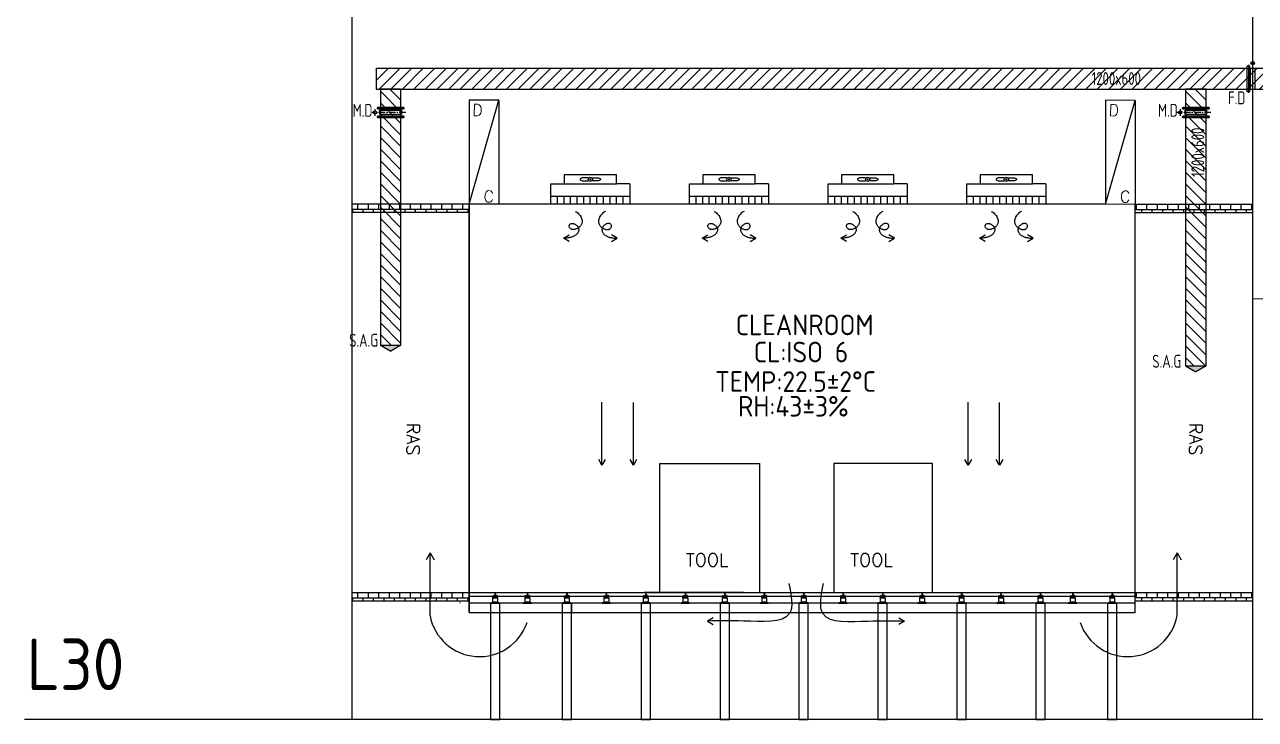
# Model space of a CAD drawing. Header units: millimetres. Extents: x 108 to 3316, y 96 to 2090.
# Drawn here: x 309.6 to 548.1, y 1264.3 to 1399 of the extents above; entities that cross this region are included whole.
import ezdxf
from ezdxf.enums import TextEntityAlignment as Align

# ---------------------------------------------------------------- set-up
doc = ezdxf.new("R2010")
doc.units = ezdxf.units.MM
doc.linetypes.add('CENTER', pattern=[2, 1.25, -0.25, 0.25, -0.25])
for name, color, linetype in [('A-DETL-01', 1, 'Continuous'), ('DETL-TXT', 4, 'Continuous'), ('M-CEQPM-MAU', 22, 'Continuous'), ('M-CMDUCT-LINE', 15, 'Continuous'), ('M-EQPM-TXT', 4, 'Continuous'), ('M-FM-LINE3', 3, 'Continuous'), ('M-HVAC-CMDUCT', 150, 'Continuous'), ('U-EX-TXT', 4, 'Continuous')]:
    doc.layers.add(name, color=color, linetype=linetype)
doc.styles.add('AA-TXT', font='isocp.shx', dxfattribs={"bigfont": 'chineset.shx'})
doc.styles.add('STDTEXT', font='simplex.shx', dxfattribs={"bigfont": 'china.shx'})

msp = doc.modelspace()

# ---------------------------------------------------------------- hatches: boundary and pattern name
at = {"layer": 'M-CEQPM-MAU'}
h = msp.add_hatch(dxfattribs=at)
h.set_pattern_fill('AR-B88', color=252, scale=0.01)
h.set_pattern_definition([(360, (-40214.021, -83381.3577), (1e-15, 2.032), []), (90, (-40214.021, -83381.3577), (-1.016, 2.032), [2.032, -2.032])])
h.paths.add_polyline_path([(372.96, 1364.16), (395.72, 1364.16), (395.72, 1362.55), (372.96, 1362.55)])
h = msp.add_hatch(dxfattribs=at)
h.set_pattern_fill('AR-B88', color=252, scale=0.01)
h.set_pattern_definition([(360, (-40365.8733, -83381.4101), (1e-15, 2.032), []), (90, (-40365.8733, -83381.4101), (-1.016, 2.032), [2.032, -2.032])])
h.paths.add_polyline_path([(524.82, 1364.11), (547.57, 1364.11), (547.57, 1362.5), (524.82, 1362.5)])
h = msp.add_hatch(dxfattribs=at)
h.set_pattern_fill('AR-B88', color=252, scale=0.01)
h.set_pattern_definition([(360, (-40214.021, -83456.6522), (1e-15, 2.032), []), (90, (-40214.021, -83456.6522), (-1.016, 2.032), [2.032, -2.032])])
h.paths.add_polyline_path([(372.96, 1288.86), (395.72, 1288.86), (395.72, 1287.26), (372.96, 1287.26)])
h = msp.add_hatch(dxfattribs=at)
h.set_pattern_fill('AR-B88', color=252, scale=0.01)
h.set_pattern_definition([(360, (-40365.8733, -83456.638), (1e-15, 2.032), []), (90, (-40365.8733, -83456.638), (-1.016, 2.032), [2.032, -2.032])])
h.paths.add_polyline_path([(524.82, 1288.88), (547.57, 1288.88), (547.57, 1287.27), (524.82, 1287.27)])
at = {"layer": 'M-CMDUCT-LINE'}
h = msp.add_hatch(dxfattribs=at)
h.set_pattern_fill('ANSI31', color=256, scale=0.5, style=0)
h.set_pattern_definition([(45, (1261.0104, 1214.037), (-1.122532, 1.122532), [])])
h.paths.add_polyline_path([(691.61, 1390.49), (377.68, 1390.49), (377.68, 1386.49), (691.61, 1386.49)])
h = msp.add_hatch(dxfattribs=at)
h.set_pattern_fill('ANSI31', color=256, scale=0.5, angle=-90, style=0)
h.set_pattern_definition([(315, (516.7133, 509.2532), (1.122532, 1.122532), [])])
h.paths.add_polyline_path([(378.51, 1386.49), (378.51, 1336.84), (382.51, 1336.84), (382.51, 1386.49)])
h = msp.add_hatch(dxfattribs=at)
h.set_pattern_fill('ANSI31', color=256, scale=0.5, angle=-90, style=0)
h.set_pattern_definition([(315, (360.6241, 534.0764), (1.122532, 1.122532), [])])
h.paths.add_polyline_path([(534.6, 1386.49), (534.6, 1332.86), (538.6, 1332.86), (538.6, 1386.49)])
at = {"layer": 'M-FM-LINE3', "linetype": 'Continuous'}
h = msp.add_hatch(color=256, dxfattribs=at)
edge = h.paths.add_edge_path()
edge.add_arc((547.6, 1391.53), 0.333, 0, 360)
at = {"layer": 'M-HVAC-CMDUCT'}
for points in [[(378.51, 1336.84), (382.51, 1336.84), (380.51, 1335.69)], [(534.6, 1332.86), (538.6, 1332.86), (536.6, 1331.71)]]:
    msp.add_hatch(color=256, dxfattribs=at).paths.add_polyline_path(points)

# ---------------------------------------------------------------- linework, layer by layer
at = {"color": 252}
for points in [[(395.72, 1364.16), (372.96, 1364.16)], [(395.72, 1362.55), (372.96, 1362.55)], [(547.57, 1364.11), (524.82, 1364.11)], [(547.57, 1362.5), (524.82, 1362.5)], [(395.72, 1288.86), (372.96, 1288.86)], [(547.57, 1288.88), (524.82, 1288.88)], [(395.72, 1287.26), (372.96, 1287.26)], [(547.57, 1287.27), (524.82, 1287.27)]]:
    msp.add_lwpolyline(points, dxfattribs=at)
at = {"layer": 'A-DETL-01', "color": 252, "linetype": 'Continuous'}
for p, q in [((372.96, 1401.69), (372.96, 1264.33)), ((547.57, 1401.69), (547.57, 1264.33)), ((395.72, 1364.16), (395.72, 1285.04))]:
    msp.add_line(p, q, dxfattribs=at)
at = {"layer": 'M-CEQPM-MAU', "color": 252}
for p, q in [((401.46, 1384.33), (401.46, 1364.16)), ((524.82, 1384.27), (524.82, 1364.11)), ((524.82, 1364.11), (519.08, 1364.16)), ((432.68, 1288.91), (432.68, 1313.91)), ((432.68, 1313.91), (451.99, 1313.91)), ((451.99, 1313.91), (451.99, 1288.91)), ((485.56, 1313.91), (466.42, 1313.91)), ((466.42, 1313.91), (466.42, 1288.91)), ((485.56, 1288.91), (485.56, 1313.91)), ((448.93, 1288.91), (429.62, 1288.91)), ((463.36, 1288.91), (482.5, 1288.91))]:
    msp.add_line(p, q, dxfattribs=at)
at = {"layer": 'M-CEQPM-MAU', "color": 252, "ltscale": 0.1}
for p, q in [((414.11, 1369.86), (414.11, 1368.16)), ((424.31, 1369.86), (414.11, 1369.86)), ((424.31, 1368.16), (424.31, 1369.86)), ((440.99, 1369.86), (440.99, 1368.16)), ((451.19, 1369.86), (440.99, 1369.86)), ((451.19, 1368.16), (451.19, 1369.86)), ((467.87, 1369.86), (467.87, 1368.16)), ((478.07, 1369.86), (467.87, 1369.86)), ((478.07, 1368.16), (478.07, 1369.86)), ((494.75, 1369.86), (494.75, 1368.16)), ((504.95, 1369.86), (494.75, 1369.86)), ((504.95, 1368.16), (504.95, 1369.86)), ((411.56, 1368.16), (414.11, 1368.16)), ((411.56, 1364.16), (411.56, 1368.16)), ((414.11, 1368.16), (424.31, 1368.16)), ((426.86, 1368.16), (424.31, 1368.16)), ((426.86, 1368.16), (426.86, 1364.16)), ((438.44, 1368.16), (440.99, 1368.16)), ((438.44, 1364.16), (438.44, 1368.16)), ((440.99, 1368.16), (451.19, 1368.16)), ((453.74, 1368.16), (451.19, 1368.16)), ((453.74, 1368.16), (453.74, 1364.16)), ((465.32, 1368.16), (467.87, 1368.16)), ((465.32, 1364.16), (465.32, 1368.16)), ((467.87, 1368.16), (478.07, 1368.16)), ((480.62, 1368.16), (478.07, 1368.16)), ((480.62, 1368.16), (480.62, 1364.16)), ((492.2, 1368.16), (494.75, 1368.16)), ((492.2, 1364.16), (492.2, 1368.16)), ((494.75, 1368.16), (504.95, 1368.16)), ((507.5, 1368.16), (504.95, 1368.16)), ((507.5, 1368.16), (507.5, 1364.16)), ((426.86, 1365.66), (411.56, 1365.66)), ((412.84, 1364.16), (412.84, 1365.66)), ((414.11, 1364.16), (414.11, 1365.66)), ((415.39, 1364.16), (415.39, 1365.66)), ((416.66, 1364.16), (416.66, 1365.66)), ((417.94, 1364.16), (417.94, 1365.66)), ((419.21, 1364.16), (419.21, 1365.66)), ((420.49, 1364.16), (420.49, 1365.66)), ((421.76, 1364.16), (421.76, 1365.66)), ((423.04, 1364.16), (423.04, 1365.66)), ((424.31, 1364.16), (424.31, 1365.66)), ((425.59, 1364.16), (425.59, 1365.66)), ((453.74, 1365.66), (438.44, 1365.66)), ((439.72, 1364.16), (439.72, 1365.66)), ((440.99, 1364.16), (440.99, 1365.66)), ((442.27, 1364.16), (442.27, 1365.66)), ((443.54, 1364.16), (443.54, 1365.66)), ((444.82, 1364.16), (444.82, 1365.66)), ((446.09, 1364.16), (446.09, 1365.66)), ((447.37, 1364.16), (447.37, 1365.66)), ((448.64, 1364.16), (448.64, 1365.66)), ((449.92, 1364.16), (449.92, 1365.66)), ((451.19, 1364.16), (451.19, 1365.66)), ((452.47, 1364.16), (452.47, 1365.66)), ((480.62, 1365.66), (465.32, 1365.66)), ((466.59, 1364.16), (466.59, 1365.66)), ((467.87, 1364.16), (467.87, 1365.66)), ((469.14, 1364.16), (469.14, 1365.66)), ((470.42, 1364.16), (470.42, 1365.66)), ((471.69, 1364.16), (471.69, 1365.66)), ((472.97, 1364.16), (472.97, 1365.66)), ((474.24, 1364.16), (474.24, 1365.66)), ((475.52, 1364.16), (475.52, 1365.66)), ((476.79, 1364.16), (476.79, 1365.66)), ((478.07, 1364.16), (478.07, 1365.66)), ((479.34, 1364.16), (479.34, 1365.66)), ((507.5, 1365.66), (492.2, 1365.66)), ((493.47, 1364.16), (493.47, 1365.66)), ((494.75, 1364.16), (494.75, 1365.66)), ((496.02, 1364.16), (496.02, 1365.66)), ((497.3, 1364.16), (497.3, 1365.66)), ((498.57, 1364.16), (498.57, 1365.66)), ((499.85, 1364.16), (499.85, 1365.66)), ((501.12, 1364.16), (501.12, 1365.66)), ((502.4, 1364.16), (502.4, 1365.66)), ((503.67, 1364.16), (503.67, 1365.66)), ((504.95, 1364.16), (504.95, 1365.66)), ((506.22, 1364.16), (506.22, 1365.66)), ((519.08, 1364.16), (395.72, 1364.16)), ((395.72, 1285.04), (395.72, 1364.16)), ((426.86, 1364.16), (411.56, 1364.16)), ((453.74, 1364.16), (438.44, 1364.16)), ((480.62, 1364.16), (465.32, 1364.16)), ((507.5, 1364.16), (492.2, 1364.16)), ((524.82, 1284.99), (524.82, 1364.11)), ((415.6, 1288.86), (395.72, 1288.86)), ((400.35, 1288.36), (400.35, 1288.03)), ((400.35, 1288.36), (400.43, 1288.36)), ((400.43, 1288.36), (400.43, 1288.29)), ((400.43, 1288.29), (400.71, 1288.29)), ((400.76, 1288.93), (400.66, 1288.29)), ((400.71, 1288.36), (400.7, 1288.03)), ((400.71, 1288.36), (400.81, 1288.36)), ((400.76, 1288.93), (400.86, 1288.29)), ((400.81, 1288.36), (400.83, 1288.03)), ((400.81, 1288.29), (401.1, 1288.29)), ((401.1, 1288.36), (401.1, 1288.29)), ((401.18, 1288.36), (401.1, 1288.36)), ((401.18, 1288.36), (401.18, 1288.03)), ((406.6, 1288.36), (406.6, 1288.03)), ((406.6, 1288.36), (406.68, 1288.36)), ((406.68, 1288.36), (406.68, 1288.29)), ((406.68, 1288.29), (406.96, 1288.29)), ((407.01, 1288.93), (406.91, 1288.29)), ((406.96, 1288.36), (406.95, 1288.03)), ((406.96, 1288.36), (407.06, 1288.36)), ((407.01, 1288.93), (407.11, 1288.29)), ((407.06, 1288.36), (407.08, 1288.03)), ((407.06, 1288.29), (407.35, 1288.29)), ((407.35, 1288.36), (407.35, 1288.29)), ((407.43, 1288.36), (407.35, 1288.36)), ((407.43, 1288.36), (407.43, 1288.03)), ((414.25, 1288.36), (414.25, 1288.03)), ((414.25, 1288.36), (414.33, 1288.36)), ((414.33, 1288.36), (414.33, 1288.29)), ((414.33, 1288.29), (414.61, 1288.29)), ((414.66, 1288.93), (414.56, 1288.29)), ((414.61, 1288.36), (414.6, 1288.03)), ((414.61, 1288.36), (414.71, 1288.36)), ((414.66, 1288.93), (414.76, 1288.29)), ((414.71, 1288.36), (414.73, 1288.03)), ((414.71, 1288.29), (415, 1288.29)), ((415, 1288.36), (415, 1288.29)), ((415.08, 1288.36), (415, 1288.36)), ((415.08, 1288.36), (415.08, 1288.03)), ((521.3, 1288.86), (415.6, 1288.88)), ((421.9, 1288.36), (421.9, 1288.03)), ((421.9, 1288.36), (421.98, 1288.36)), ((421.98, 1288.36), (421.98, 1288.29)), ((421.98, 1288.29), (422.26, 1288.29)), ((422.31, 1288.93), (422.21, 1288.29)), ((422.26, 1288.36), (422.25, 1288.03)), ((422.26, 1288.36), (422.36, 1288.36)), ((422.31, 1288.93), (422.41, 1288.29)), ((422.36, 1288.36), (422.38, 1288.03)), ((422.36, 1288.29), (422.65, 1288.29)), ((422.65, 1288.36), (422.65, 1288.29)), ((422.73, 1288.36), (422.65, 1288.36)), ((422.73, 1288.36), (422.73, 1288.03)), ((429.55, 1288.36), (429.55, 1288.03)), ((429.55, 1288.36), (429.63, 1288.36)), ((429.63, 1288.36), (429.63, 1288.29)), ((429.63, 1288.29), (429.91, 1288.29)), ((429.96, 1288.93), (429.86, 1288.29)), ((429.91, 1288.36), (429.9, 1288.03)), ((429.91, 1288.36), (430.01, 1288.36)), ((429.96, 1288.93), (430.06, 1288.29)), ((430.01, 1288.36), (430.03, 1288.03)), ((430.01, 1288.29), (430.3, 1288.29)), ((430.3, 1288.36), (430.3, 1288.29)), ((430.38, 1288.36), (430.3, 1288.36)), ((430.38, 1288.36), (430.38, 1288.03)), ((437.2, 1288.36), (437.2, 1288.03)), ((437.2, 1288.36), (437.28, 1288.36)), ((437.28, 1288.36), (437.28, 1288.29)), ((437.28, 1288.29), (437.56, 1288.29)), ((437.61, 1288.93), (437.51, 1288.29)), ((437.56, 1288.36), (437.55, 1288.03)), ((437.56, 1288.36), (437.66, 1288.36)), ((437.61, 1288.93), (437.71, 1288.29)), ((437.66, 1288.36), (437.68, 1288.03)), ((437.66, 1288.29), (437.95, 1288.29)), ((437.95, 1288.36), (437.95, 1288.29)), ((438.03, 1288.36), (437.95, 1288.36)), ((438.03, 1288.36), (438.03, 1288.03)), ((444.85, 1288.36), (444.85, 1288.03)), ((444.85, 1288.36), (444.93, 1288.36)), ((444.93, 1288.36), (444.93, 1288.29)), ((444.93, 1288.29), (445.21, 1288.29)), ((445.26, 1288.93), (445.16, 1288.29)), ((445.21, 1288.36), (445.2, 1288.03)), ((445.21, 1288.36), (445.31, 1288.36)), ((445.26, 1288.93), (445.36, 1288.29)), ((445.31, 1288.36), (445.33, 1288.03)), ((445.31, 1288.29), (445.6, 1288.29)), ((445.6, 1288.36), (445.6, 1288.29)), ((445.68, 1288.36), (445.6, 1288.36)), ((445.68, 1288.36), (445.68, 1288.03)), ((452.5, 1288.36), (452.5, 1288.03)), ((452.5, 1288.36), (452.58, 1288.36)), ((452.58, 1288.36), (452.58, 1288.29)), ((452.58, 1288.29), (452.86, 1288.29)), ((452.91, 1288.93), (452.81, 1288.29)), ((452.86, 1288.36), (452.85, 1288.03)), ((452.86, 1288.36), (452.96, 1288.36)), ((452.91, 1288.93), (453.01, 1288.29)), ((452.96, 1288.36), (452.98, 1288.03)), ((452.96, 1288.29), (453.25, 1288.29)), ((453.25, 1288.36), (453.25, 1288.29)), ((453.33, 1288.36), (453.25, 1288.36)), ((453.33, 1288.36), (453.33, 1288.03)), ((460.15, 1288.36), (460.15, 1288.03)), ((460.15, 1288.36), (460.23, 1288.36)), ((460.23, 1288.36), (460.23, 1288.29)), ((460.23, 1288.29), (460.51, 1288.29)), ((460.56, 1288.93), (460.46, 1288.29)), ((460.51, 1288.36), (460.5, 1288.03)), ((460.51, 1288.36), (460.61, 1288.36)), ((460.56, 1288.93), (460.66, 1288.29)), ((460.61, 1288.36), (460.63, 1288.03)), ((460.61, 1288.29), (460.9, 1288.29)), ((460.9, 1288.36), (460.9, 1288.29)), ((460.98, 1288.36), (460.9, 1288.36)), ((460.98, 1288.36), (460.98, 1288.03)), ((467.8, 1288.36), (467.8, 1288.03)), ((467.8, 1288.36), (467.88, 1288.36)), ((467.88, 1288.36), (467.88, 1288.29)), ((467.88, 1288.29), (468.16, 1288.29)), ((468.21, 1288.93), (468.11, 1288.29)), ((468.16, 1288.36), (468.15, 1288.03)), ((468.16, 1288.36), (468.26, 1288.36)), ((468.21, 1288.93), (468.31, 1288.29)), ((468.26, 1288.36), (468.28, 1288.03)), ((468.26, 1288.29), (468.55, 1288.29)), ((468.55, 1288.36), (468.55, 1288.29)), ((468.63, 1288.36), (468.55, 1288.36)), ((468.63, 1288.36), (468.63, 1288.03)), ((475.45, 1288.36), (475.45, 1288.03)), ((475.45, 1288.36), (475.53, 1288.36)), ((475.53, 1288.36), (475.53, 1288.29)), ((475.53, 1288.29), (475.81, 1288.29)), ((475.86, 1288.93), (475.76, 1288.29)), ((475.81, 1288.36), (475.8, 1288.03)), ((475.81, 1288.36), (475.91, 1288.36)), ((475.86, 1288.93), (475.96, 1288.29)), ((475.91, 1288.36), (475.93, 1288.03)), ((475.91, 1288.29), (476.2, 1288.29)), ((476.2, 1288.36), (476.2, 1288.29)), ((476.28, 1288.36), (476.2, 1288.36)), ((476.28, 1288.36), (476.28, 1288.03)), ((483.1, 1288.36), (483.1, 1288.03)), ((483.1, 1288.36), (483.18, 1288.36)), ((483.18, 1288.36), (483.18, 1288.29)), ((483.18, 1288.29), (483.46, 1288.29)), ((483.51, 1288.93), (483.41, 1288.29)), ((483.46, 1288.36), (483.45, 1288.03)), ((483.46, 1288.36), (483.56, 1288.36)), ((483.51, 1288.93), (483.61, 1288.29)), ((483.56, 1288.36), (483.58, 1288.03)), ((483.56, 1288.29), (483.85, 1288.29)), ((483.85, 1288.36), (483.85, 1288.29)), ((483.93, 1288.36), (483.85, 1288.36)), ((483.93, 1288.36), (483.93, 1288.03)), ((490.75, 1288.36), (490.75, 1288.03)), ((490.75, 1288.36), (490.83, 1288.36)), ((490.83, 1288.36), (490.83, 1288.29)), ((490.83, 1288.29), (491.11, 1288.29)), ((491.16, 1288.93), (491.06, 1288.29)), ((491.11, 1288.36), (491.1, 1288.03)), ((491.11, 1288.36), (491.21, 1288.36)), ((491.16, 1288.93), (491.26, 1288.29)), ((491.21, 1288.36), (491.23, 1288.03)), ((491.21, 1288.29), (491.5, 1288.29)), ((491.5, 1288.36), (491.5, 1288.29)), ((491.58, 1288.36), (491.5, 1288.36)), ((491.58, 1288.36), (491.58, 1288.03)), ((498.4, 1288.36), (498.4, 1288.03)), ((498.4, 1288.36), (498.48, 1288.36)), ((498.48, 1288.36), (498.48, 1288.29)), ((498.48, 1288.29), (498.76, 1288.29)), ((498.81, 1288.93), (498.71, 1288.29)), ((498.76, 1288.36), (498.75, 1288.03)), ((498.76, 1288.36), (498.86, 1288.36)), ((498.81, 1288.93), (498.91, 1288.29)), ((498.86, 1288.36), (498.88, 1288.03)), ((498.86, 1288.29), (499.15, 1288.29)), ((499.15, 1288.36), (499.15, 1288.29)), ((499.23, 1288.36), (499.15, 1288.36)), ((499.23, 1288.36), (499.23, 1288.03)), ((506.05, 1288.36), (506.05, 1288.03)), ((506.05, 1288.36), (506.13, 1288.36)), ((506.13, 1288.36), (506.13, 1288.29)), ((506.13, 1288.29), (506.41, 1288.29)), ((506.46, 1288.93), (506.36, 1288.29)), ((506.41, 1288.36), (506.4, 1288.03)), ((506.41, 1288.36), (506.51, 1288.36)), ((506.46, 1288.93), (506.56, 1288.29)), ((506.51, 1288.36), (506.53, 1288.03)), ((506.51, 1288.29), (506.8, 1288.29)), ((506.8, 1288.36), (506.8, 1288.29)), ((506.88, 1288.36), (506.8, 1288.36)), ((506.88, 1288.36), (506.88, 1288.03)), ((512.3, 1288.36), (512.3, 1288.03)), ((512.3, 1288.36), (512.38, 1288.36)), ((512.38, 1288.36), (512.38, 1288.29)), ((512.38, 1288.29), (512.66, 1288.29)), ((512.71, 1288.93), (512.61, 1288.29)), ((512.67, 1288.36), (512.65, 1288.03)), ((512.67, 1288.36), (512.76, 1288.36)), ((512.71, 1288.93), (512.82, 1288.29)), ((512.76, 1288.36), (512.78, 1288.03)), ((512.77, 1288.29), (513.05, 1288.29)), ((513.05, 1288.36), (513.05, 1288.29)), ((513.13, 1288.36), (513.05, 1288.36)), ((513.13, 1288.36), (513.13, 1288.03)), ((519.95, 1288.36), (519.95, 1288.03)), ((519.95, 1288.36), (520.03, 1288.36)), ((520.03, 1288.36), (520.03, 1288.29)), ((520.03, 1288.29), (520.31, 1288.29)), ((520.36, 1288.93), (520.26, 1288.29)), ((520.32, 1288.36), (520.3, 1288.03)), ((520.32, 1288.36), (520.41, 1288.36)), ((520.36, 1288.93), (520.47, 1288.29)), ((520.41, 1288.36), (520.43, 1288.03)), ((520.42, 1288.29), (520.7, 1288.29)), ((520.7, 1288.36), (520.7, 1288.29)), ((520.78, 1288.36), (520.7, 1288.36)), ((520.78, 1288.36), (520.78, 1288.03)), ((524.82, 1288.88), (521.3, 1288.88)), ((393.91, 1286.97), (393.91, 1286.84)), ((395.72, 1288.23), (415.6, 1288.22)), ((399.96, 1286.97), (401.56, 1286.97)), ((399.96, 1286.97), (399.96, 1286.84)), ((399.96, 1286.84), (401.56, 1286.84)), ((400.28, 1287.9), (400.28, 1287.05)), ((400.28, 1287.9), (401.24, 1287.9)), ((401.24, 1287.05), (400.28, 1287.05)), ((400.32, 1287.9), (400.32, 1288.03)), ((400.32, 1288.03), (401.2, 1288.03)), ((400.33, 1287.05), (400.33, 1286.97)), ((401.19, 1287.05), (401.19, 1286.97)), ((401.2, 1287.9), (401.2, 1288.03)), ((401.24, 1287.9), (401.24, 1287.05)), ((401.56, 1286.97), (401.56, 1286.84)), ((406.21, 1286.97), (407.81, 1286.97)), ((406.21, 1286.97), (406.21, 1286.84)), ((406.21, 1286.84), (407.81, 1286.84)), ((406.53, 1287.9), (406.53, 1287.05)), ((406.53, 1287.9), (407.49, 1287.9)), ((407.49, 1287.05), (406.53, 1287.05)), ((406.57, 1287.9), (406.57, 1288.03)), ((406.57, 1288.03), (407.45, 1288.03)), ((406.58, 1287.05), (406.58, 1286.97)), ((407.44, 1287.05), (407.44, 1286.97)), ((407.45, 1287.9), (407.45, 1288.03)), ((407.49, 1287.9), (407.49, 1287.05)), ((407.81, 1286.97), (407.81, 1286.84)), ((413.86, 1286.97), (415.46, 1286.97)), ((413.86, 1286.97), (413.86, 1286.84)), ((413.86, 1286.84), (415.46, 1286.84)), ((414.18, 1287.9), (414.18, 1287.05)), ((414.18, 1287.9), (415.14, 1287.9)), ((415.14, 1287.05), (414.18, 1287.05)), ((414.22, 1287.9), (414.22, 1288.03)), ((414.22, 1288.03), (415.1, 1288.03)), ((414.23, 1287.05), (414.23, 1286.97)), ((415.09, 1287.05), (415.09, 1286.97)), ((415.1, 1287.9), (415.1, 1288.03)), ((415.14, 1287.9), (415.14, 1287.05)), ((415.46, 1286.97), (415.46, 1286.84)), ((415.6, 1288.24), (521.3, 1288.22)), ((421.51, 1286.97), (423.11, 1286.97)), ((421.51, 1286.97), (421.51, 1286.84)), ((421.51, 1286.84), (423.11, 1286.84)), ((421.83, 1287.9), (421.83, 1287.05)), ((421.83, 1287.9), (422.79, 1287.9)), ((422.79, 1287.05), (421.83, 1287.05)), ((421.87, 1287.9), (421.87, 1288.03)), ((421.87, 1288.03), (422.75, 1288.03)), ((421.88, 1287.05), (421.88, 1286.97)), ((422.74, 1287.05), (422.74, 1286.97)), ((422.75, 1287.9), (422.75, 1288.03)), ((422.79, 1287.9), (422.79, 1287.05)), ((423.11, 1286.97), (423.11, 1286.84)), ((429.16, 1286.97), (430.76, 1286.97)), ((429.16, 1286.97), (429.16, 1286.84)), ((429.16, 1286.84), (430.76, 1286.84)), ((429.48, 1287.9), (429.48, 1287.05)), ((429.48, 1287.9), (430.44, 1287.9)), ((430.44, 1287.05), (429.48, 1287.05)), ((429.52, 1287.9), (429.52, 1288.03)), ((429.52, 1288.03), (430.4, 1288.03)), ((429.53, 1287.05), (429.53, 1286.97)), ((430.39, 1287.05), (430.39, 1286.97)), ((430.4, 1287.9), (430.4, 1288.03)), ((430.44, 1287.9), (430.44, 1287.05)), ((430.76, 1286.97), (430.76, 1286.84)), ((436.81, 1286.97), (438.41, 1286.97)), ((436.81, 1286.97), (436.81, 1286.84)), ((436.81, 1286.84), (438.41, 1286.84)), ((437.13, 1287.9), (437.13, 1287.05)), ((437.13, 1287.9), (438.09, 1287.9)), ((438.09, 1287.05), (437.13, 1287.05)), ((437.17, 1287.9), (437.17, 1288.03)), ((437.17, 1288.03), (438.05, 1288.03)), ((437.18, 1287.05), (437.18, 1286.97)), ((438.04, 1287.05), (438.04, 1286.97)), ((438.05, 1287.9), (438.05, 1288.03)), ((438.09, 1287.9), (438.09, 1287.05)), ((438.41, 1286.97), (438.41, 1286.84)), ((444.46, 1286.97), (446.06, 1286.97)), ((444.46, 1286.97), (444.46, 1286.84)), ((444.46, 1286.84), (446.06, 1286.84)), ((444.78, 1287.9), (444.78, 1287.05)), ((444.78, 1287.9), (445.74, 1287.9)), ((445.74, 1287.05), (444.78, 1287.05)), ((444.82, 1287.9), (444.82, 1288.03)), ((444.82, 1288.03), (445.7, 1288.03)), ((444.83, 1287.05), (444.83, 1286.97)), ((445.69, 1287.05), (445.69, 1286.97)), ((445.7, 1287.9), (445.7, 1288.03)), ((445.74, 1287.9), (445.74, 1287.05)), ((446.06, 1286.97), (446.06, 1286.84)), ((452.11, 1286.97), (453.71, 1286.97)), ((452.11, 1286.97), (452.11, 1286.84)), ((452.11, 1286.84), (453.71, 1286.84)), ((452.43, 1287.9), (452.43, 1287.05)), ((452.43, 1287.9), (453.39, 1287.9)), ((453.39, 1287.05), (452.43, 1287.05)), ((452.47, 1287.9), (452.47, 1288.03)), ((452.47, 1288.03), (453.35, 1288.03)), ((452.48, 1287.05), (452.48, 1286.97)), ((453.34, 1287.05), (453.34, 1286.97)), ((453.35, 1287.9), (453.35, 1288.03)), ((453.39, 1287.9), (453.39, 1287.05)), ((453.71, 1286.97), (453.71, 1286.84)), ((459.76, 1286.97), (461.36, 1286.97)), ((459.76, 1286.97), (459.76, 1286.84)), ((459.76, 1286.84), (461.36, 1286.84)), ((460.08, 1287.9), (460.08, 1287.05)), ((460.08, 1287.9), (461.04, 1287.9)), ((461.04, 1287.05), (460.08, 1287.05)), ((460.12, 1287.9), (460.12, 1288.03)), ((460.12, 1288.03), (461, 1288.03)), ((460.13, 1287.05), (460.13, 1286.97)), ((460.99, 1287.05), (460.99, 1286.97)), ((461, 1287.9), (461, 1288.03)), ((461.04, 1287.9), (461.04, 1287.05)), ((461.36, 1286.97), (461.36, 1286.84)), ((467.41, 1286.97), (469.01, 1286.97)), ((467.41, 1286.97), (467.41, 1286.84)), ((467.41, 1286.84), (469.01, 1286.84)), ((467.73, 1287.9), (467.73, 1287.05)), ((467.73, 1287.9), (468.69, 1287.9)), ((468.69, 1287.05), (467.73, 1287.05)), ((467.77, 1287.9), (467.77, 1288.03)), ((467.77, 1288.03), (468.65, 1288.03)), ((467.78, 1287.05), (467.78, 1286.97)), ((468.64, 1287.05), (468.64, 1286.97)), ((468.65, 1287.9), (468.65, 1288.03)), ((468.69, 1287.9), (468.69, 1287.05)), ((469.01, 1286.97), (469.01, 1286.84)), ((475.06, 1286.97), (476.66, 1286.97)), ((475.06, 1286.97), (475.06, 1286.84)), ((475.06, 1286.84), (476.66, 1286.84)), ((475.38, 1287.9), (475.38, 1287.05)), ((475.38, 1287.9), (476.34, 1287.9)), ((476.34, 1287.05), (475.38, 1287.05)), ((475.42, 1287.9), (475.42, 1288.03)), ((475.42, 1288.03), (476.3, 1288.03)), ((475.43, 1287.05), (475.43, 1286.97)), ((476.29, 1287.05), (476.29, 1286.97)), ((476.3, 1287.9), (476.3, 1288.03)), ((476.34, 1287.9), (476.34, 1287.05)), ((476.66, 1286.97), (476.66, 1286.84)), ((482.71, 1286.97), (484.31, 1286.97)), ((482.71, 1286.97), (482.71, 1286.84)), ((482.71, 1286.84), (484.31, 1286.84)), ((483.03, 1287.9), (483.03, 1287.05)), ((483.03, 1287.9), (483.99, 1287.9)), ((483.99, 1287.05), (483.03, 1287.05)), ((483.07, 1287.9), (483.07, 1288.03)), ((483.07, 1288.03), (483.95, 1288.03)), ((483.08, 1287.05), (483.08, 1286.97)), ((483.94, 1287.05), (483.94, 1286.97)), ((483.95, 1287.9), (483.95, 1288.03)), ((483.99, 1287.9), (483.99, 1287.05)), ((484.31, 1286.97), (484.31, 1286.84)), ((490.36, 1286.97), (491.96, 1286.97)), ((490.36, 1286.97), (490.36, 1286.84)), ((490.36, 1286.84), (491.96, 1286.84)), ((490.68, 1287.9), (490.68, 1287.05)), ((490.68, 1287.9), (491.64, 1287.9)), ((491.64, 1287.05), (490.68, 1287.05)), ((490.72, 1287.9), (490.72, 1288.03)), ((490.72, 1288.03), (491.6, 1288.03)), ((490.73, 1287.05), (490.73, 1286.97)), ((491.59, 1287.05), (491.59, 1286.97)), ((491.6, 1287.9), (491.6, 1288.03)), ((491.64, 1287.9), (491.64, 1287.05)), ((491.96, 1286.97), (491.96, 1286.84)), ((498.01, 1286.97), (499.61, 1286.97)), ((498.01, 1286.97), (498.01, 1286.84)), ((498.01, 1286.84), (499.61, 1286.84)), ((498.33, 1287.9), (498.33, 1287.05)), ((498.33, 1287.9), (499.29, 1287.9)), ((499.29, 1287.05), (498.33, 1287.05)), ((498.37, 1287.9), (498.37, 1288.03)), ((498.37, 1288.03), (499.25, 1288.03)), ((498.38, 1287.05), (498.38, 1286.97)), ((499.24, 1287.05), (499.24, 1286.97)), ((499.25, 1287.9), (499.25, 1288.03)), ((499.29, 1287.9), (499.29, 1287.05)), ((499.61, 1286.97), (499.61, 1286.84)), ((505.66, 1286.97), (507.26, 1286.97)), ((505.66, 1286.97), (505.66, 1286.84)), ((505.66, 1286.84), (507.26, 1286.84)), ((505.98, 1287.9), (505.98, 1287.05)), ((505.98, 1287.9), (506.94, 1287.9)), ((506.94, 1287.05), (505.98, 1287.05)), ((506.02, 1287.9), (506.02, 1288.03)), ((506.02, 1288.03), (506.9, 1288.03)), ((506.03, 1287.05), (506.03, 1286.97)), ((506.89, 1287.05), (506.89, 1286.97)), ((506.9, 1287.9), (506.9, 1288.03)), ((506.94, 1287.9), (506.94, 1287.05)), ((507.26, 1286.97), (507.26, 1286.84)), ((511.91, 1286.97), (513.51, 1286.97)), ((511.91, 1286.97), (511.91, 1286.84)), ((511.91, 1286.84), (513.51, 1286.84)), ((512.23, 1287.9), (512.23, 1287.05)), ((512.23, 1287.9), (513.19, 1287.9)), ((513.19, 1287.05), (512.23, 1287.05)), ((512.27, 1287.9), (512.27, 1288.03)), ((512.27, 1288.03), (513.15, 1288.03)), ((512.29, 1287.05), (512.29, 1286.97)), ((513.14, 1287.05), (513.14, 1286.97)), ((513.15, 1287.9), (513.15, 1288.03)), ((513.19, 1287.9), (513.19, 1287.05)), ((513.51, 1286.97), (513.51, 1286.84)), ((519.56, 1286.97), (521.16, 1286.97)), ((519.56, 1286.97), (519.56, 1286.84)), ((519.56, 1286.84), (521.16, 1286.84)), ((519.88, 1287.9), (519.88, 1287.05)), ((519.88, 1287.9), (520.84, 1287.9)), ((520.84, 1287.05), (519.88, 1287.05)), ((519.92, 1287.9), (519.92, 1288.03)), ((519.92, 1288.03), (520.8, 1288.03)), ((519.94, 1287.05), (519.94, 1286.97)), ((520.79, 1287.05), (520.79, 1286.97)), ((520.8, 1287.9), (520.8, 1288.03)), ((520.84, 1287.9), (520.84, 1287.05)), ((521.16, 1286.97), (521.16, 1286.84)), ((521.3, 1288.24), (524.82, 1288.24))]:
    msp.add_line(p, q, dxfattribs=at)
at = {"layer": 'M-CEQPM-MAU', "color": 252}
for points in [[(395.72, 1384.38), (395.72, 1364.21), (401.46, 1384.33)], [(519.08, 1384.33), (519.08, 1364.16), (524.82, 1384.27)]]:
    msp.add_lwpolyline(points, close=True, dxfattribs=at)
at = {"layer": 'M-CEQPM-MAU', "color": 252, "ltscale": 0.1}
for points in [[(418.89, 1369.24, 0.03966), (418.62, 1369.3, 0.032614), (418.21, 1369.32, 0.032614), (417.8, 1369.3, 0.044087), (417.5, 1369.23, 0.086721), (417.26, 1369.1, 0.233651), (417.21, 1369.01, 0.233651), (417.26, 1368.91, 0.086721), (417.5, 1368.78, 0.044087), (417.8, 1368.72, 0.032614), (418.21, 1368.69, 0.032614), (418.62, 1368.72, 0.03966), (418.89, 1368.78)], [(419.54, 1369.24, -0.03966), (419.81, 1369.3, -0.032614), (420.21, 1369.32, -0.032614), (420.62, 1369.3, -0.044087), (420.92, 1369.23, -0.086721), (421.16, 1369.1, -0.233651), (421.21, 1369.01, -0.233651), (421.16, 1368.91, -0.086721), (420.92, 1368.78, -0.044087), (420.62, 1368.72, -0.032614), (420.21, 1368.69, -0.032614), (419.81, 1368.72, -0.03966), (419.54, 1368.78)], [(445.77, 1369.24, 0.03966), (445.5, 1369.3, 0.032614), (445.09, 1369.32, 0.032614), (444.68, 1369.3, 0.044087), (444.38, 1369.23, 0.086721), (444.14, 1369.1, 0.233651), (444.09, 1369.01, 0.233651), (444.14, 1368.91, 0.086721), (444.38, 1368.78, 0.044087), (444.68, 1368.72, 0.032614), (445.09, 1368.69, 0.032614), (445.5, 1368.72, 0.03966), (445.77, 1368.78)], [(446.42, 1369.24, -0.03966), (446.68, 1369.3, -0.032614), (447.09, 1369.32, -0.032614), (447.5, 1369.3, -0.044087), (447.8, 1369.23, -0.086721), (448.04, 1369.1, -0.233651), (448.09, 1369.01, -0.233651), (448.04, 1368.91, -0.086721), (447.8, 1368.78, -0.044087), (447.5, 1368.72, -0.032614), (447.09, 1368.69, -0.032614), (446.68, 1368.72, -0.03966), (446.42, 1368.78)], [(472.64, 1369.24, 0.03966), (472.38, 1369.3, 0.032614), (471.97, 1369.32, 0.032614), (471.56, 1369.3, 0.044087), (471.26, 1369.23, 0.086721), (471.02, 1369.1, 0.233651), (470.97, 1369.01, 0.233651), (471.02, 1368.91, 0.086721), (471.26, 1368.78, 0.044087), (471.56, 1368.72, 0.032614), (471.97, 1368.69, 0.032614), (472.38, 1368.72, 0.03966), (472.64, 1368.78)], [(473.3, 1369.24, -0.03966), (473.56, 1369.3, -0.032614), (473.97, 1369.32, -0.032614), (474.38, 1369.3, -0.044087), (474.68, 1369.23, -0.086721), (474.92, 1369.1, -0.233651), (474.97, 1369.01, -0.233651), (474.92, 1368.91, -0.086721), (474.68, 1368.78, -0.044087), (474.38, 1368.72, -0.032614), (473.97, 1368.69, -0.032614), (473.56, 1368.72, -0.03966), (473.3, 1368.78)], [(499.52, 1369.24, 0.03966), (499.26, 1369.3, 0.032614), (498.85, 1369.32, 0.032614), (498.44, 1369.3, 0.044087), (498.14, 1369.23, 0.086721), (497.9, 1369.1, 0.233651), (497.85, 1369.01, 0.233651), (497.9, 1368.91, 0.086721), (498.14, 1368.78, 0.044087), (498.44, 1368.72, 0.032614), (498.85, 1368.69, 0.032614), (499.26, 1368.72, 0.03966), (499.52, 1368.78)], [(500.17, 1369.24, -0.03966), (500.44, 1369.3, -0.032614), (500.85, 1369.32, -0.032614), (501.26, 1369.3, -0.044087), (501.56, 1369.23, -0.086721), (501.8, 1369.1, -0.233651), (501.85, 1369.01, -0.233651), (501.8, 1368.91, -0.086721), (501.56, 1368.78, -0.044087), (501.26, 1368.72, -0.032614), (500.85, 1368.69, -0.032614), (500.44, 1368.72, -0.03966), (500.17, 1368.78)]]:
    msp.add_lwpolyline(points, format="xyb", dxfattribs=at)
at = {"layer": 'M-CEQPM-MAU', "color": 252, "ltscale": 0.1, "const_width": 0.2}
for points in [[(419.11, 1369.01, 1), (419.31, 1369.01, 1)], [(445.99, 1369.01, 1), (446.19, 1369.01, 1)], [(472.87, 1369.01, 1), (473.07, 1369.01, 1)], [(499.75, 1369.01, 1), (499.95, 1369.01, 1)]]:
    msp.add_lwpolyline(points, format="xyb", close=True, dxfattribs=at)
at = {"layer": 'M-CEQPM-MAU', "color": 252, "ltscale": 0.1}
for points in [[(395.72, 1285.04), (415.6, 1285.04), (415.6, 1286.84), (395.72, 1286.84)], [(415.6, 1285.04), (524.82, 1285.04), (524.82, 1286.84), (415.6, 1286.84)], [(524.82, 1286.84), (521.3, 1286.84)]]:
    msp.add_lwpolyline(points, dxfattribs=at)
for points in [[(401.66, 1264.33), (401.66, 1286.84), (399.86, 1286.84), (399.86, 1264.33)], [(415.56, 1264.33), (415.56, 1286.84), (413.76, 1286.84), (413.76, 1264.33)], [(430.86, 1264.33), (430.86, 1286.84), (429.06, 1286.84), (429.06, 1264.33)], [(446.16, 1264.33), (446.16, 1286.84), (444.36, 1286.84), (444.36, 1264.33)], [(461.46, 1264.33), (461.46, 1286.84), (459.66, 1286.84), (459.66, 1264.33)], [(476.76, 1264.33), (476.76, 1286.84), (474.96, 1286.84), (474.96, 1264.33)], [(492.06, 1264.33), (492.06, 1286.84), (490.26, 1286.84), (490.26, 1264.33)], [(507.36, 1264.33), (507.36, 1286.84), (505.56, 1286.84), (505.56, 1264.33)], [(521.26, 1264.33), (521.26, 1286.84), (519.46, 1286.84), (519.46, 1264.33)]]:
    msp.add_lwpolyline(points, close=True, dxfattribs=at)
for centre in [(419.21, 1369.01), (446.09, 1369.01), (472.97, 1369.01), (499.85, 1369.01)]:
    msp.add_circle(centre, 0.4, dxfattribs=at)
at = {"layer": 'M-FM-LINE3'}
for p, q in [((546.77, 1391.2), (546.77, 1385.78)), ((377.8, 1382.8), (383.22, 1382.8)), ((533.89, 1382.8), (539.31, 1382.8)), ((377.8, 1381.13), (383.22, 1381.13)), ((533.89, 1381.13), (539.31, 1381.13))]:
    msp.add_line(p, q, dxfattribs=at)
at = {"layer": 'M-FM-LINE3', "linetype": 'CENTER'}
for p, q in [((547.6, 1385.57), (547.6, 1392.16)), ((383.43, 1381.97), (376.84, 1381.97)), ((377.47, 1382.59), (377.47, 1381.34)), ((539.52, 1381.97), (532.93, 1381.97)), ((533.56, 1382.59), (533.56, 1381.34))]:
    msp.add_line(p, q, dxfattribs=at)
at = {"layer": 'M-FM-LINE3'}
for points in [[(546.56, 1390.99), (546.98, 1390.99), (546.98, 1385.99), (546.56, 1385.99)], [(547.19, 1390.57), (548.02, 1390.57), (548.02, 1386.41), (547.19, 1386.41)], [(378.01, 1382.59), (378.01, 1383.01), (383.01, 1383.01), (383.01, 1382.59)], [(378.01, 1380.93), (378.01, 1381.34), (383.01, 1381.34), (383.01, 1380.93)], [(378.43, 1381.55), (378.43, 1382.38), (382.59, 1382.38), (382.59, 1381.55)], [(534.1, 1382.59), (534.1, 1383.01), (539.1, 1383.01), (539.1, 1382.59)], [(534.1, 1380.93), (534.1, 1381.34), (539.1, 1381.34), (539.1, 1380.93)], [(534.52, 1381.55), (534.52, 1382.38), (538.68, 1382.38), (538.68, 1381.55)]]:
    msp.add_lwpolyline(points, close=True, dxfattribs=at)
for centre in [(547.6, 1391.53), (377.47, 1381.97), (533.56, 1381.97)]:
    msp.add_circle(centre, 0.333, dxfattribs=at)
at = {"layer": 'M-HVAC-CMDUCT'}
for p, q in [((378.51, 1336.84), (380.51, 1335.69)), ((378.51, 1336.84), (382.51, 1336.84)), ((382.51, 1336.84), (380.51, 1335.69)), ((534.6, 1332.86), (536.6, 1331.71)), ((538.6, 1332.86), (536.6, 1331.71))]:
    msp.add_line(p, q, dxfattribs=at)
at = {"layer": 'M-HVAC-CMDUCT', "color": 252}
for p, q in [((421.47, 1313.58), (421.47, 1325.8)), ((427.55, 1313.58), (427.55, 1325.74)), ((492.43, 1313.58), (492.43, 1325.8)), ((498.52, 1313.58), (498.52, 1325.74))]:
    msp.add_line(p, q, dxfattribs=at)
at = {"layer": 'M-HVAC-CMDUCT'}
for points in [[(691.61, 1390.49), (377.68, 1390.49), (377.68, 1386.49), (691.61, 1386.49)], [(378.51, 1386.49), (378.51, 1336.84), (382.51, 1336.84), (382.51, 1386.49)], [(534.6, 1386.49), (534.6, 1332.86), (538.6, 1332.86), (538.6, 1386.49)]]:
    msp.add_lwpolyline(points, close=True, dxfattribs=at)
at = {"layer": 'M-HVAC-CMDUCT', "color": 252, "ltscale": 0.1}
for points in [[(416.25, 1362.79, -0.140241), (416.93, 1362.33, -0.038232), (417.17, 1362.08), (417.24, 1361.98), (417.36, 1361.78), (417.46, 1361.59), (417.53, 1361.42), (417.57, 1361.26), (417.61, 1361.11), (417.63, 1360.96), (417.63, 1360.82), (417.62, 1360.69), (417.6, 1360.56), (417.56, 1360.44), (417.51, 1360.32), (417.45, 1360.2), (417.37, 1360.09), (417.29, 1359.97), (417.19, 1359.87), (417.09, 1359.76), (416.97, 1359.67), (416.86, 1359.58), (416.73, 1359.5), (416.61, 1359.44), (416.48, 1359.38), (416.35, 1359.34), (416.22, 1359.3), (416.09, 1359.28), (415.97, 1359.27), (415.86, 1359.27), (415.75, 1359.28), (415.65, 1359.3), (415.56, 1359.33), (415.49, 1359.37), (415.41, 1359.42, -0.282011), (415.12, 1360, -0.222152), (415.25, 1360.32, -0.123311), (415.51, 1360.43), (415.61, 1360.44), (415.71, 1360.44), (415.82, 1360.43), (415.92, 1360.42), (416.03, 1360.39), (416.13, 1360.35), (416.22, 1360.31), (416.32, 1360.26), (416.4, 1360.2), (416.49, 1360.14), (416.57, 1360.07), (416.64, 1360.01), (416.7, 1359.93), (416.76, 1359.86), (416.81, 1359.78), (416.86, 1359.7), (416.9, 1359.62), (416.93, 1359.53), (416.95, 1359.45), (416.96, 1359.35), (416.97, 1359.26), (416.96, 1359.16), (416.95, 1359.07), (416.93, 1358.97), (416.9, 1358.87), (416.86, 1358.77), (416.82, 1358.68), (416.76, 1358.58), (416.69, 1358.49), (416.62, 1358.4), (416.53, 1358.32), (416.44, 1358.24), (416.35, 1358.16), (416.24, 1358.09), (416.13, 1358.03), (416.02, 1357.96), (415.9, 1357.91), (415.78, 1357.86), (415.64, 1357.81), (415.51, 1357.77), (415.36, 1357.73), (415.2, 1357.7), (415.03, 1357.67), (414.84, 1357.64), (414.65, 1357.62), (414.44, 1357.61), (414.23, 1357.59), (414.02, 1357.58)], [(422.18, 1362.79, 0.140241), (421.5, 1362.33, 0.038232), (421.26, 1362.08), (421.19, 1361.98), (421.07, 1361.78), (420.97, 1361.59), (420.9, 1361.42), (420.86, 1361.26), (420.82, 1361.11), (420.8, 1360.96), (420.8, 1360.82), (420.81, 1360.69), (420.83, 1360.56), (420.87, 1360.44), (420.92, 1360.32), (420.98, 1360.2), (421.06, 1360.09), (421.14, 1359.97), (421.24, 1359.87), (421.34, 1359.76), (421.46, 1359.67), (421.57, 1359.58), (421.7, 1359.5), (421.82, 1359.44), (421.95, 1359.38), (422.08, 1359.34), (422.21, 1359.3), (422.34, 1359.28), (422.46, 1359.27), (422.57, 1359.27), (422.68, 1359.28), (422.78, 1359.3), (422.87, 1359.33), (422.94, 1359.37), (423.02, 1359.42, 0.282011), (423.31, 1360, 0.222152), (423.18, 1360.32, 0.123311), (422.92, 1360.43), (422.82, 1360.44), (422.72, 1360.44), (422.61, 1360.43), (422.51, 1360.42), (422.4, 1360.39), (422.3, 1360.35), (422.21, 1360.31), (422.11, 1360.26), (422.03, 1360.2), (421.94, 1360.14), (421.86, 1360.07), (421.79, 1360.01), (421.73, 1359.93), (421.67, 1359.86), (421.62, 1359.78), (421.57, 1359.7), (421.53, 1359.62), (421.5, 1359.53), (421.48, 1359.45), (421.47, 1359.35), (421.46, 1359.26), (421.47, 1359.16), (421.48, 1359.07), (421.5, 1358.97), (421.53, 1358.87), (421.57, 1358.77), (421.61, 1358.68), (421.67, 1358.58), (421.74, 1358.49), (421.81, 1358.4), (421.9, 1358.32), (421.99, 1358.24), (422.08, 1358.16), (422.19, 1358.09), (422.3, 1358.03), (422.41, 1357.96), (422.53, 1357.91), (422.65, 1357.86), (422.78, 1357.81), (422.92, 1357.77), (423.07, 1357.73), (423.23, 1357.7), (423.4, 1357.67), (423.59, 1357.64), (423.78, 1357.62), (423.99, 1357.61), (424.2, 1357.59), (424.41, 1357.58)], [(443.13, 1362.79, -0.140241), (443.81, 1362.33, -0.038232), (444.05, 1362.08), (444.12, 1361.98), (444.24, 1361.78), (444.33, 1361.59), (444.4, 1361.42), (444.45, 1361.26), (444.49, 1361.11), (444.5, 1360.96), (444.51, 1360.82), (444.5, 1360.69), (444.48, 1360.56), (444.44, 1360.44), (444.39, 1360.32), (444.33, 1360.2), (444.25, 1360.09), (444.17, 1359.97), (444.07, 1359.87), (443.96, 1359.76), (443.85, 1359.67), (443.73, 1359.58), (443.61, 1359.5), (443.48, 1359.44), (443.36, 1359.38), (443.23, 1359.34), (443.1, 1359.3), (442.97, 1359.28), (442.85, 1359.27), (442.74, 1359.27), (442.63, 1359.28), (442.53, 1359.3), (442.44, 1359.33), (442.37, 1359.37), (442.29, 1359.42, -0.282011), (441.99, 1360, -0.222152), (442.13, 1360.32, -0.123311), (442.39, 1360.43), (442.49, 1360.44), (442.59, 1360.44), (442.7, 1360.43), (442.8, 1360.42), (442.9, 1360.39), (443.01, 1360.35), (443.1, 1360.31), (443.19, 1360.26), (443.28, 1360.2), (443.37, 1360.14), (443.44, 1360.07), (443.52, 1360.01), (443.58, 1359.93), (443.64, 1359.86), (443.69, 1359.78), (443.74, 1359.7), (443.77, 1359.62), (443.8, 1359.53), (443.83, 1359.45), (443.84, 1359.35), (443.84, 1359.26), (443.84, 1359.16), (443.83, 1359.07), (443.81, 1358.97), (443.78, 1358.87), (443.74, 1358.77), (443.69, 1358.68), (443.64, 1358.58), (443.57, 1358.49), (443.5, 1358.4), (443.41, 1358.32), (443.32, 1358.24), (443.22, 1358.16), (443.12, 1358.09), (443.01, 1358.03), (442.9, 1357.96), (442.78, 1357.91), (442.65, 1357.86), (442.52, 1357.81), (442.38, 1357.77), (442.24, 1357.73), (442.08, 1357.7), (441.91, 1357.67), (441.72, 1357.64), (441.53, 1357.62), (441.32, 1357.61), (441.11, 1357.59), (440.9, 1357.58)], [(449.06, 1362.79, 0.140241), (448.38, 1362.33, 0.038232), (448.14, 1362.08), (448.07, 1361.98), (447.95, 1361.78), (447.85, 1361.59), (447.78, 1361.42), (447.73, 1361.26), (447.7, 1361.11), (447.68, 1360.96), (447.68, 1360.82), (447.69, 1360.69), (447.71, 1360.56), (447.75, 1360.44), (447.8, 1360.32), (447.86, 1360.2), (447.94, 1360.09), (448.02, 1359.97), (448.12, 1359.87), (448.22, 1359.76), (448.33, 1359.67), (448.45, 1359.58), (448.58, 1359.5), (448.7, 1359.44), (448.83, 1359.38), (448.96, 1359.34), (449.09, 1359.3), (449.22, 1359.28), (449.34, 1359.27), (449.45, 1359.27), (449.56, 1359.28), (449.66, 1359.3), (449.74, 1359.33), (449.82, 1359.37), (449.89, 1359.42, 0.282011), (450.19, 1360, 0.222152), (450.06, 1360.32, 0.123311), (449.8, 1360.43), (449.7, 1360.44), (449.6, 1360.44), (449.49, 1360.43), (449.39, 1360.42), (449.28, 1360.39), (449.18, 1360.35), (449.09, 1360.31), (448.99, 1360.26), (448.9, 1360.2), (448.82, 1360.14), (448.74, 1360.07), (448.67, 1360.01), (448.6, 1359.93), (448.55, 1359.86), (448.49, 1359.78), (448.45, 1359.7), (448.41, 1359.62), (448.38, 1359.53), (448.36, 1359.45), (448.35, 1359.35), (448.34, 1359.26), (448.35, 1359.16), (448.36, 1359.07), (448.38, 1358.97), (448.41, 1358.87), (448.45, 1358.77), (448.49, 1358.68), (448.55, 1358.58), (448.62, 1358.49), (448.69, 1358.4), (448.77, 1358.32), (448.87, 1358.24), (448.96, 1358.16), (449.07, 1358.09), (449.18, 1358.03), (449.29, 1357.96), (449.41, 1357.91), (449.53, 1357.86), (449.66, 1357.81), (449.8, 1357.77), (449.95, 1357.73), (450.11, 1357.7), (450.28, 1357.67), (450.46, 1357.64), (450.66, 1357.62), (450.87, 1357.61), (451.08, 1357.59), (451.29, 1357.58)], [(470.01, 1362.79, -0.140241), (470.69, 1362.33, -0.038232), (470.93, 1362.08), (471, 1361.98), (471.11, 1361.78), (471.21, 1361.59), (471.28, 1361.42), (471.33, 1361.26), (471.36, 1361.11), (471.38, 1360.96), (471.39, 1360.82), (471.38, 1360.69), (471.35, 1360.56), (471.32, 1360.44), (471.27, 1360.32), (471.2, 1360.2), (471.13, 1360.09), (471.04, 1359.97), (470.95, 1359.87), (470.84, 1359.76), (470.73, 1359.67), (470.61, 1359.58), (470.49, 1359.5), (470.36, 1359.44), (470.23, 1359.38), (470.1, 1359.34), (469.98, 1359.3), (469.85, 1359.28), (469.73, 1359.27), (469.61, 1359.27), (469.51, 1359.28), (469.41, 1359.3), (469.32, 1359.33), (469.24, 1359.37), (469.17, 1359.42, -0.282011), (468.87, 1360, -0.222152), (469.01, 1360.32, -0.123311), (469.27, 1360.43), (469.37, 1360.44), (469.47, 1360.44), (469.58, 1360.43), (469.68, 1360.42), (469.78, 1360.39), (469.88, 1360.35), (469.98, 1360.31), (470.07, 1360.26), (470.16, 1360.2), (470.25, 1360.14), (470.32, 1360.07), (470.4, 1360.01), (470.46, 1359.93), (470.52, 1359.86), (470.57, 1359.78), (470.62, 1359.7), (470.65, 1359.62), (470.68, 1359.53), (470.7, 1359.45), (470.72, 1359.35), (470.72, 1359.26), (470.72, 1359.16), (470.71, 1359.07), (470.69, 1358.97), (470.66, 1358.87), (470.62, 1358.77), (470.57, 1358.68), (470.52, 1358.58), (470.45, 1358.49), (470.37, 1358.4), (470.29, 1358.32), (470.2, 1358.24), (470.1, 1358.16), (470, 1358.09), (469.89, 1358.03), (469.78, 1357.96), (469.66, 1357.91), (469.53, 1357.86), (469.4, 1357.81), (469.26, 1357.77), (469.12, 1357.73), (468.96, 1357.7), (468.79, 1357.67), (468.6, 1357.64), (468.4, 1357.62), (468.2, 1357.61), (467.99, 1357.59), (467.78, 1357.58)], [(475.93, 1362.79, 0.140241), (475.26, 1362.33, 0.038232), (475.02, 1362.08), (474.95, 1361.98), (474.83, 1361.78), (474.73, 1361.59), (474.66, 1361.42), (474.61, 1361.26), (474.58, 1361.11), (474.56, 1360.96), (474.56, 1360.82), (474.57, 1360.69), (474.59, 1360.56), (474.63, 1360.44), (474.68, 1360.32), (474.74, 1360.2), (474.81, 1360.09), (474.9, 1359.97), (475, 1359.87), (475.1, 1359.76), (475.21, 1359.67), (475.33, 1359.58), (475.45, 1359.5), (475.58, 1359.44), (475.71, 1359.38), (475.84, 1359.34), (475.97, 1359.3), (476.09, 1359.28), (476.22, 1359.27), (476.33, 1359.27), (476.44, 1359.28), (476.54, 1359.3), (476.62, 1359.33), (476.7, 1359.37), (476.77, 1359.42, 0.282011), (477.07, 1360, 0.222152), (476.94, 1360.32, 0.123311), (476.67, 1360.43), (476.58, 1360.44), (476.47, 1360.44), (476.37, 1360.43), (476.26, 1360.42), (476.16, 1360.39), (476.06, 1360.35), (475.96, 1360.31), (475.87, 1360.26), (475.78, 1360.2), (475.7, 1360.14), (475.62, 1360.07), (475.55, 1360.01), (475.48, 1359.93), (475.42, 1359.86), (475.37, 1359.78), (475.33, 1359.7), (475.29, 1359.62), (475.26, 1359.53), (475.24, 1359.45), (475.23, 1359.35), (475.22, 1359.26), (475.22, 1359.16), (475.24, 1359.07), (475.26, 1358.97), (475.29, 1358.87), (475.32, 1358.77), (475.37, 1358.68), (475.43, 1358.58), (475.5, 1358.49), (475.57, 1358.4), (475.65, 1358.32), (475.74, 1358.24), (475.84, 1358.16), (475.95, 1358.09), (476.05, 1358.03), (476.17, 1357.96), (476.29, 1357.91), (476.41, 1357.86), (476.54, 1357.81), (476.68, 1357.77), (476.83, 1357.73), (476.99, 1357.7), (477.16, 1357.67), (477.34, 1357.64), (477.54, 1357.62), (477.75, 1357.61), (477.96, 1357.59), (478.17, 1357.58)], [(496.89, 1362.79, -0.140241), (497.57, 1362.33, -0.038232), (497.81, 1362.08), (497.87, 1361.98), (497.99, 1361.78), (498.09, 1361.59), (498.16, 1361.42), (498.21, 1361.26), (498.24, 1361.11), (498.26, 1360.96), (498.27, 1360.82), (498.26, 1360.69), (498.23, 1360.56), (498.2, 1360.44), (498.15, 1360.32), (498.08, 1360.2), (498.01, 1360.09), (497.92, 1359.97), (497.83, 1359.87), (497.72, 1359.76), (497.61, 1359.67), (497.49, 1359.58), (497.37, 1359.5), (497.24, 1359.44), (497.11, 1359.38), (496.98, 1359.34), (496.85, 1359.3), (496.73, 1359.28), (496.61, 1359.27), (496.49, 1359.27), (496.38, 1359.28), (496.29, 1359.3), (496.2, 1359.33), (496.12, 1359.37), (496.05, 1359.42, -0.282011), (495.75, 1360, -0.222152), (495.89, 1360.32, -0.123311), (496.15, 1360.43), (496.25, 1360.44), (496.35, 1360.44), (496.45, 1360.43), (496.56, 1360.42), (496.66, 1360.39), (496.76, 1360.35), (496.86, 1360.31), (496.95, 1360.26), (497.04, 1360.2), (497.12, 1360.14), (497.2, 1360.07), (497.27, 1360.01), (497.34, 1359.93), (497.4, 1359.86), (497.45, 1359.78), (497.49, 1359.7), (497.53, 1359.62), (497.56, 1359.53), (497.58, 1359.45), (497.6, 1359.35), (497.6, 1359.26), (497.6, 1359.16), (497.59, 1359.07), (497.57, 1358.97), (497.54, 1358.87), (497.5, 1358.77), (497.45, 1358.68), (497.39, 1358.58), (497.33, 1358.49), (497.25, 1358.4), (497.17, 1358.32), (497.08, 1358.24), (496.98, 1358.16), (496.88, 1358.09), (496.77, 1358.03), (496.65, 1357.96), (496.54, 1357.91), (496.41, 1357.86), (496.28, 1357.81), (496.14, 1357.77), (495.99, 1357.73), (495.84, 1357.7), (495.66, 1357.67), (495.48, 1357.64), (495.28, 1357.62), (495.08, 1357.61), (494.87, 1357.59), (494.66, 1357.58)], [(502.81, 1362.79, 0.140241), (502.13, 1362.33, 0.038232), (501.9, 1362.08), (501.83, 1361.98), (501.71, 1361.78), (501.61, 1361.59), (501.54, 1361.42), (501.49, 1361.26), (501.46, 1361.11), (501.44, 1360.96), (501.44, 1360.82), (501.45, 1360.69), (501.47, 1360.56), (501.51, 1360.44), (501.56, 1360.32), (501.62, 1360.2), (501.69, 1360.09), (501.78, 1359.97), (501.87, 1359.87), (501.98, 1359.76), (502.09, 1359.67), (502.21, 1359.58), (502.33, 1359.5), (502.46, 1359.44), (502.59, 1359.38), (502.72, 1359.34), (502.85, 1359.3), (502.97, 1359.28), (503.09, 1359.27), (503.21, 1359.27), (503.32, 1359.28), (503.41, 1359.3), (503.5, 1359.33), (503.58, 1359.37), (503.65, 1359.42, 0.282011), (503.95, 1360, 0.222152), (503.81, 1360.32, 0.123311), (503.55, 1360.43), (503.46, 1360.44), (503.35, 1360.44), (503.25, 1360.43), (503.14, 1360.42), (503.04, 1360.39), (502.94, 1360.35), (502.84, 1360.31), (502.75, 1360.26), (502.66, 1360.2), (502.58, 1360.14), (502.5, 1360.07), (502.43, 1360.01), (502.36, 1359.93), (502.3, 1359.86), (502.25, 1359.78), (502.21, 1359.7), (502.17, 1359.62), (502.14, 1359.53), (502.12, 1359.45), (502.1, 1359.35), (502.1, 1359.26), (502.1, 1359.16), (502.11, 1359.07), (502.13, 1358.97), (502.16, 1358.87), (502.2, 1358.77), (502.25, 1358.68), (502.31, 1358.58), (502.37, 1358.49), (502.45, 1358.4), (502.53, 1358.32), (502.62, 1358.24), (502.72, 1358.16), (502.82, 1358.09), (502.93, 1358.03), (503.05, 1357.96), (503.17, 1357.91), (503.29, 1357.86), (503.42, 1357.81), (503.56, 1357.77), (503.71, 1357.73), (503.87, 1357.7), (504.04, 1357.67), (504.22, 1357.64), (504.42, 1357.62), (504.62, 1357.61), (504.84, 1357.59), (505.05, 1357.58)]]:
    msp.add_lwpolyline(points, format="xyb", dxfattribs=at)
for points in [[(415.12, 1356.94), (414.02, 1357.58), (415.12, 1358.22)], [(423.31, 1356.94), (424.41, 1357.58), (423.31, 1358.22)], [(442, 1356.94), (440.9, 1357.58), (442, 1358.22)], [(450.18, 1356.94), (451.29, 1357.58), (450.18, 1358.22)], [(468.88, 1356.94), (467.78, 1357.58), (468.88, 1358.22)], [(477.06, 1356.94), (478.17, 1357.58), (477.06, 1358.22)], [(495.76, 1356.94), (494.66, 1357.58), (495.76, 1358.22)], [(503.94, 1356.94), (505.05, 1357.58), (503.94, 1358.22)]]:
    msp.add_lwpolyline(points, dxfattribs=at)
at = {"layer": 'M-HVAC-CMDUCT', "color": 252}
for points in [[(547.57, 1345.93), (660.92, 1345.71)], [(422.1, 1314.68), (421.47, 1313.58), (420.83, 1314.68)], [(428.19, 1314.68), (427.55, 1313.58), (426.91, 1314.68)], [(493.07, 1314.68), (492.43, 1313.58), (491.79, 1314.68)], [(499.15, 1314.68), (498.52, 1313.58), (497.88, 1314.68)], [(388.15, 1296.59), (387.37, 1295.23)], [(388.15, 1284.44), (388.15, 1296.59)], [(388.15, 1296.59), (388.93, 1295.23)], [(532.98, 1296.59), (532.2, 1295.23)], [(532.98, 1284.44), (532.98, 1296.59)], [(532.98, 1296.59), (533.76, 1295.23)], [(443.02, 1284.02), (441.92, 1283.39), (443.02, 1282.75)], [(479.03, 1284.02), (480.13, 1283.39), (479.03, 1282.75)], [(660.92, 1264.33), (309.55, 1264.33)]]:
    msp.add_lwpolyline(points, dxfattribs=at)
for centre, start, end in [((397.72, 1286.25), 190.7191, 341.0261), ((523.4, 1286.25), 198.9739, 349.2809)]:
    msp.add_arc(centre, 9.75, start, end, dxfattribs=at)
for points in [[(457.72, 1290.68), (457.8, 1284.85), (448.98, 1283.39), (441.92, 1283.39)], [(464.33, 1290.68), (464.25, 1284.85), (473.07, 1283.39), (480.13, 1283.39)]]:
    msp.add_spline(points, degree=3, dxfattribs=at)

# ---------------------------------------------------------------- texts
at = {"layer": 'DETL-TXT', "color": 2, "ltscale": 0.1, "style": 'AA-TXT'}
msp.add_text('L30', height=10, dxfattribs=at).set_placement((309.95, 1270.01))
at = {"layer": 'M-CEQPM-MAU', "color": 252, "style": 'STDTEXT'}
for s, p in [('D', (397.34, 1382.45)), ('D', (520.7, 1382.4)), ('C', (399.52, 1365.68)), ('C', (522.88, 1365.63))]:
    msp.add_text(s, height=2.25, rotation=359, dxfattribs=at).set_placement(p, align=Align.MIDDLE)
for p in [(384.88, 1321.8), (536.58, 1321.8)]:
    msp.add_text('RAS', height=2.5, rotation=270, dxfattribs=at).set_placement(p, align=Align.MIDDLE_LEFT)
for p in [(437.73, 1295.24), (469.58, 1295.24)]:
    msp.add_text('TOOL', height=2.5, dxfattribs=at).set_placement(p, align=Align.MIDDLE_LEFT)
at = {"layer": 'M-EQPM-TXT', "color": 3, "style": 'AA-TXT'}
for s, p in [('CLEANROOM', (447.39, 1340.79)), ('CL:ISO 6', (450.89, 1335.53)), ('TEMP:22.5%%P2%%DC', (443.41, 1329.81)), ('RH:43%%P3%%%', (447.84, 1325.02))]:
    msp.add_text(s, height=4, dxfattribs=at).set_placement(p, align=Align.MIDDLE_LEFT)
at = {"layer": 'U-EX-TXT', "style": 'AA-TXT', "width": 0.8}
for s, p in [('1200x600', (521.16, 1388.54)), ('F.D', (544.51, 1384.8)), ('M.D', (375.07, 1382.37)), ('M.D', (531.16, 1382.37)), ('S.A.G', (375.27, 1337.81)), ('S.A.G', (530.95, 1333.74))]:
    msp.add_text(s, height=2.5, dxfattribs=at).set_placement(p, align=Align.MIDDLE_CENTER)
msp.add_text('1200x600', height=2.5, rotation=90, dxfattribs=at).set_placement((536.96, 1374.26), align=Align.MIDDLE_CENTER)

doc.saveas('drawing.dxf')
